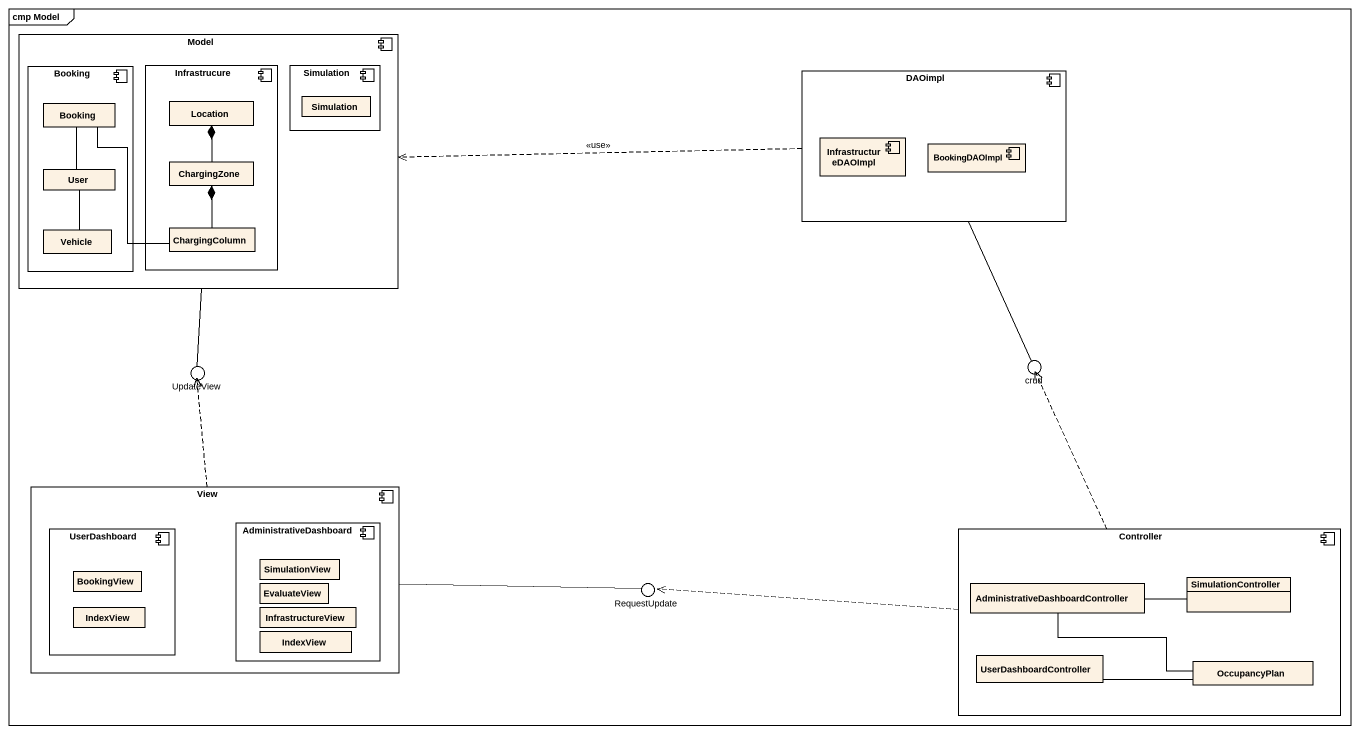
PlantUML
@startuml
mainframe cmp Model
allowmixing
hide circle
hide empty members
component Model {
  component Booking {
    class "Booking" as Booking_2
    class User
    class Vehicle
  }
  component Infrastrucure {
    class Location
    class ChargingZone
    class ChargingColumn
  }
  component Simulation {
    class "Simulation" as Simulation_2
  }
}
component DAOimpl {
  component InfrastructureDAOImpl
  component BookingDAOImpl
}
() UpdateView
() crud
component View {
  component AdministrativeDashboard {
    class SimulationView
    class EvaluateView
    class InfrastructureView
    class "IndexView" as IndexView_2
  }
  component UserDashboard {
    class BookingView
    class IndexView
  }
}
component Controller {
  class "AdministrativeDashboardController" as AdministrativeDashboardContr
  class SimulationController
  class UserDashboardController
  class OccupancyPlan
}
() RequestUpdate
Model -- UpdateView
Location *-- ChargingZone
DAOimpl .left.> Model : <<use>>
DAOimpl -- crud
Booking_2 -- ChargingColumn
User -up- Booking_2
User -- Vehicle
ChargingZone *-- ChargingColumn
View .up.> UpdateView
View -right- RequestUpdate
Controller .up.> crud
Controller .left.> RequestUpdate
AdministrativeDashboardContr -right- SimulationController
AdministrativeDashboardContr -right- OccupancyPlan
UserDashboardController -right- OccupancyPlan
@enduml
